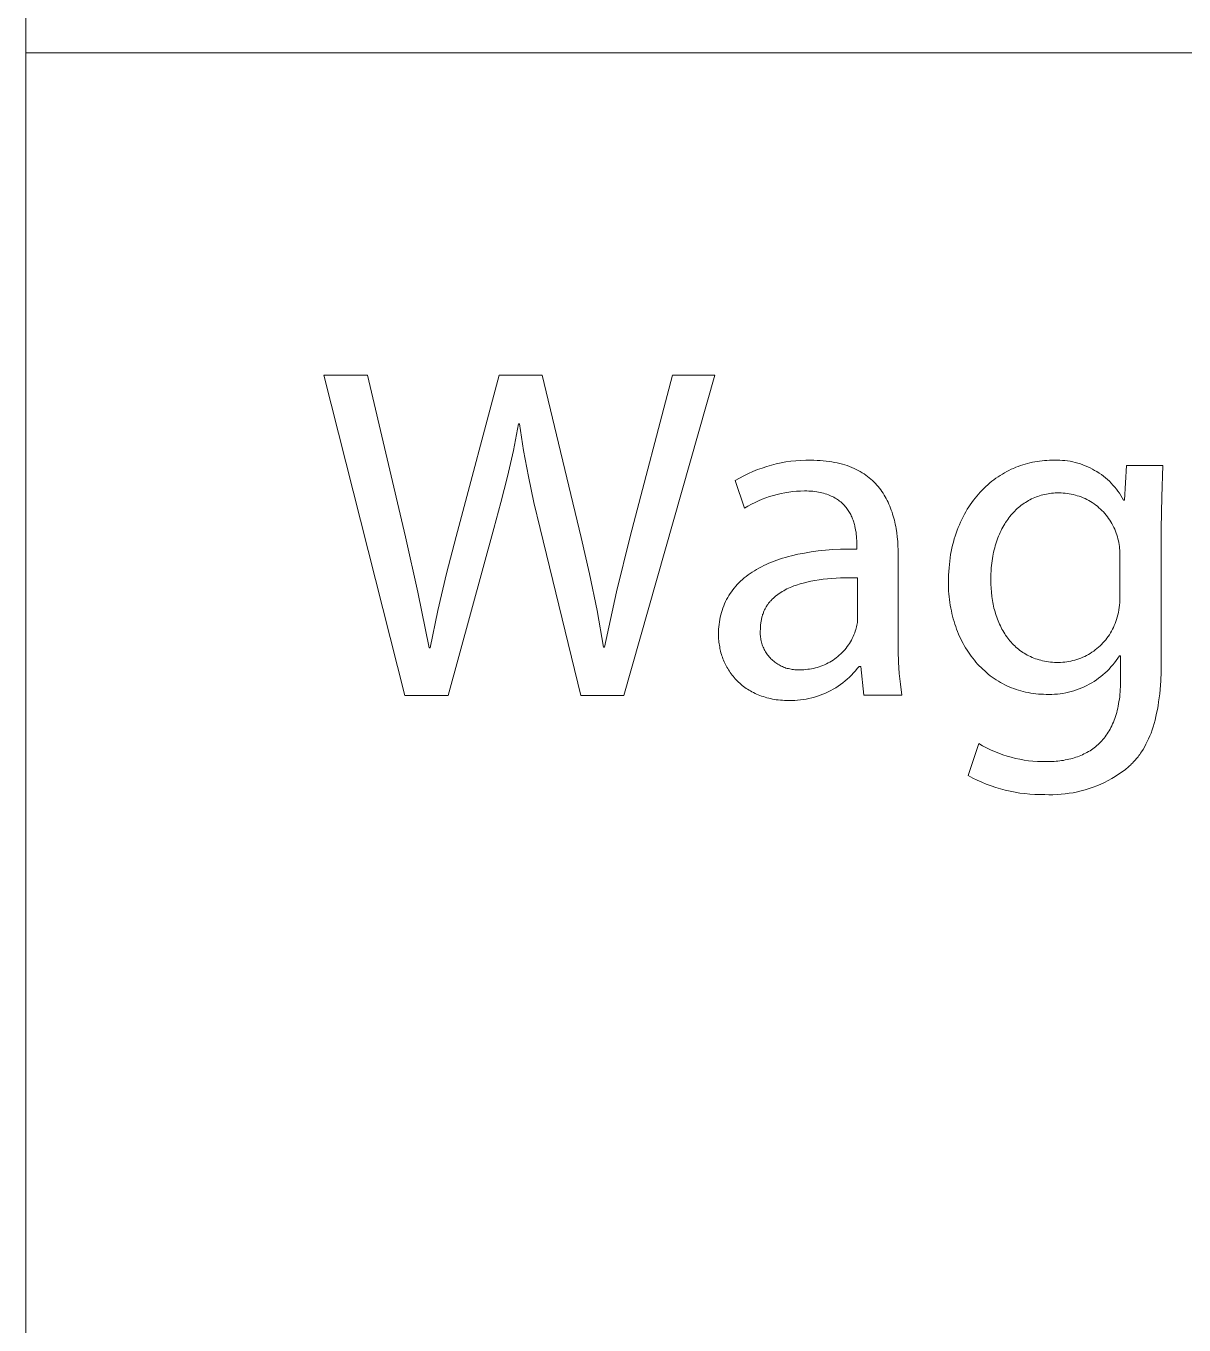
# Model space of a CAD drawing. Header units: millimetres. Extents: x -1283 to 2747, y -259 to 2557.
# Drawn here: x 2391.2 to 2489.6, y -28.8 to 81.5 of the extents above; entities that cross this region are included whole.
import ezdxf

# ---------------------------------------------------------------- set-up
doc = ezdxf.new("R2010")
doc.units = ezdxf.units.MM
doc.header["$MEASUREMENT"] = 0
doc.layers.add('Domyślny', color=7, linetype='Continuous', true_color=0x000000)

msp = doc.modelspace()

# ---------------------------------------------------------------- linework, layer by layer
at = {"layer": 'Domyślny', "color": 18, "lineweight": 15, "true_color": 0x000000}
for p, q in [((2391.21, -146.08), (2391.21, 191.84)), ((2391.21, 79.21), (2743.18, 79.21)), ((2423.4, 24.65), (2416.5, 51.84)), ((2416.5, 51.84), (2420.23, 51.84)), ((2420.23, 51.84), (2423.45, 38.1)), ((2427.76, 38.13), (2431.4, 51.84)), ((2431.4, 51.84), (2435.06, 51.84)), ((2435.06, 51.84), (2438.36, 38.05)), ((2449.72, 51.84), (2442.01, 24.65)), ((2442.54, 38.13), (2446.12, 51.84)), ((2446.12, 51.84), (2449.72, 51.84)), ((2433.05, 47.7), (2432.62, 45.46)), ((2433.13, 47.7), (2433.05, 47.7)), ((2433.48, 45.46), (2433.13, 47.7)), ((2432.62, 45.46), (2432.12, 43.23)), ((2433.89, 43.24), (2433.48, 45.46)), ((2454.14, 44.09), (2454.54, 44.21)), ((2454.54, 44.21), (2454.95, 44.31)), ((2454.95, 44.31), (2455.36, 44.4)), ((2455.36, 44.4), (2455.77, 44.47)), ((2455.77, 44.47), (2456.19, 44.53)), ((2456.19, 44.53), (2456.61, 44.58)), ((2456.61, 44.58), (2457.03, 44.61)), ((2457.03, 44.61), (2457.45, 44.62)), ((2457.45, 44.62), (2457.87, 44.63)), ((2457.87, 44.63), (2458.14, 44.62)), ((2458.14, 44.62), (2458.41, 44.61)), ((2458.41, 44.61), (2458.68, 44.6)), ((2458.68, 44.6), (2458.93, 44.58)), ((2458.93, 44.58), (2459.18, 44.55)), ((2459.18, 44.55), (2459.43, 44.52)), ((2459.43, 44.52), (2459.67, 44.49)), ((2459.67, 44.49), (2459.9, 44.44)), ((2459.9, 44.44), (2460.13, 44.4)), ((2460.13, 44.4), (2460.35, 44.34)), ((2460.35, 44.34), (2460.56, 44.29)), ((2460.56, 44.29), (2460.77, 44.22)), ((2460.77, 44.22), (2460.97, 44.16)), ((2460.97, 44.16), (2461.17, 44.09)), ((2475.49, 44.09), (2475.68, 44.17)), ((2475.68, 44.17), (2475.88, 44.23)), ((2475.88, 44.23), (2476.09, 44.29)), ((2476.09, 44.29), (2476.29, 44.35)), ((2476.29, 44.35), (2476.49, 44.4)), ((2476.49, 44.4), (2476.7, 44.45)), ((2476.7, 44.45), (2476.9, 44.49)), ((2476.9, 44.49), (2477.11, 44.52)), ((2477.11, 44.52), (2477.31, 44.55)), ((2477.31, 44.55), (2477.52, 44.58)), ((2477.52, 44.58), (2477.73, 44.6)), ((2477.73, 44.6), (2477.94, 44.61)), ((2477.94, 44.61), (2478.15, 44.62)), ((2478.15, 44.62), (2478.36, 44.62)), ((2478.36, 44.62), (2478.58, 44.63)), ((2478.58, 44.63), (2478.81, 44.63)), ((2478.81, 44.63), (2479.03, 44.63)), ((2479.03, 44.63), (2479.25, 44.61)), ((2479.25, 44.61), (2479.47, 44.59)), ((2479.47, 44.59), (2479.69, 44.56)), ((2479.69, 44.56), (2479.91, 44.53)), ((2479.91, 44.53), (2480.13, 44.48)), ((2480.13, 44.48), (2480.35, 44.43)), ((2480.35, 44.43), (2480.56, 44.37)), ((2480.56, 44.37), (2480.78, 44.31)), ((2480.78, 44.31), (2480.99, 44.23)), ((2480.99, 44.23), (2481.19, 44.15)), ((2481.19, 44.15), (2481.4, 44.06)), ((2484.53, 41.24), (2484.71, 44.18)), ((2484.71, 44.18), (2487.79, 44.18)), ((2487.79, 44.18), (2487.69, 41.5)), ((2432.12, 43.23), (2431.56, 41.02)), ((2434.36, 41.02), (2433.89, 43.24)), ((2451.46, 42.89), (2451.83, 43.1)), ((2451.83, 43.1), (2452.2, 43.3)), ((2452.2, 43.3), (2452.58, 43.49)), ((2452.58, 43.49), (2452.96, 43.66)), ((2452.96, 43.66), (2453.35, 43.82)), ((2453.35, 43.82), (2453.74, 43.96)), ((2453.74, 43.96), (2454.14, 44.09)), ((2461.17, 44.09), (2461.36, 44.01)), ((2461.36, 44.01), (2461.55, 43.93)), ((2461.55, 43.93), (2461.73, 43.84)), ((2461.73, 43.84), (2461.9, 43.75)), ((2461.9, 43.75), (2462.07, 43.66)), ((2462.07, 43.66), (2462.24, 43.56)), ((2462.24, 43.56), (2462.4, 43.46)), ((2462.4, 43.46), (2462.55, 43.35)), ((2462.55, 43.35), (2462.7, 43.25)), ((2462.7, 43.25), (2462.84, 43.13)), ((2462.84, 43.13), (2462.98, 43.01)), ((2473.43, 42.96), (2473.61, 43.09)), ((2473.61, 43.09), (2473.79, 43.21)), ((2473.79, 43.21), (2473.97, 43.33)), ((2473.97, 43.33), (2474.15, 43.44)), ((2474.15, 43.44), (2474.34, 43.55)), ((2474.34, 43.55), (2474.52, 43.65)), ((2474.52, 43.65), (2474.71, 43.75)), ((2474.71, 43.75), (2474.9, 43.85)), ((2474.9, 43.85), (2475.1, 43.93)), ((2475.1, 43.93), (2475.29, 44.02)), ((2475.29, 44.02), (2475.49, 44.09)), ((2481.4, 44.06), (2481.6, 43.97)), ((2481.6, 43.97), (2481.8, 43.87)), ((2481.8, 43.87), (2481.99, 43.76)), ((2481.99, 43.76), (2482.19, 43.65)), ((2482.19, 43.65), (2482.37, 43.52)), ((2482.37, 43.52), (2482.56, 43.4)), ((2482.56, 43.4), (2482.73, 43.26)), ((2482.73, 43.26), (2482.91, 43.12)), ((2482.91, 43.12), (2483.08, 42.98)), ((2452.26, 40.56), (2451.46, 42.89)), ((2456.34, 41.95), (2456.01, 41.91)), ((2456.67, 41.98), (2456.34, 41.95)), ((2457.01, 42), (2456.67, 41.98)), ((2457.34, 42.01), (2457.01, 42)), ((2457.53, 42.01), (2457.34, 42.01)), ((2457.71, 42), (2457.53, 42.01)), ((2457.88, 41.99), (2457.71, 42)), ((2458.05, 41.98), (2457.88, 41.99)), ((2458.22, 41.96), (2458.05, 41.98)), ((2458.38, 41.94), (2458.22, 41.96)), ((2458.53, 41.91), (2458.38, 41.94)), ((2462.98, 43.01), (2463.12, 42.89)), ((2463.12, 42.89), (2463.25, 42.77)), ((2463.25, 42.77), (2463.37, 42.64)), ((2463.37, 42.64), (2463.49, 42.51)), ((2463.49, 42.51), (2463.61, 42.38)), ((2463.61, 42.38), (2463.72, 42.24)), ((2463.72, 42.24), (2463.82, 42.1)), ((2463.82, 42.1), (2463.92, 41.96)), ((2463.92, 41.96), (2464.02, 41.81)), ((2472.28, 41.92), (2472.44, 42.09)), ((2472.44, 42.09), (2472.6, 42.24)), ((2472.6, 42.24), (2472.76, 42.4)), ((2472.76, 42.4), (2472.92, 42.54)), ((2472.92, 42.54), (2473.09, 42.69)), ((2473.09, 42.69), (2473.26, 42.83)), ((2473.26, 42.83), (2473.43, 42.96)), ((2483.08, 42.98), (2483.24, 42.83)), ((2483.24, 42.83), (2483.4, 42.67)), ((2483.4, 42.67), (2483.55, 42.51)), ((2483.55, 42.51), (2483.7, 42.34)), ((2483.7, 42.34), (2483.84, 42.17)), ((2483.84, 42.17), (2483.97, 41.99)), ((2483.97, 41.99), (2484.1, 41.81)), ((2431.56, 41.02), (2430.94, 38.83)), ((2434.9, 38.83), (2434.36, 41.02)), ((2452.84, 40.89), (2452.54, 40.73)), ((2453.14, 41.04), (2452.84, 40.89)), ((2453.44, 41.18), (2453.14, 41.04)), ((2453.75, 41.31), (2453.44, 41.18)), ((2454.06, 41.43), (2453.75, 41.31)), ((2454.38, 41.54), (2454.06, 41.43)), ((2454.7, 41.63), (2454.38, 41.54)), ((2455.02, 41.72), (2454.7, 41.63)), ((2455.35, 41.8), (2455.02, 41.72)), ((2455.68, 41.86), (2455.35, 41.8)), ((2456.01, 41.91), (2455.68, 41.86)), ((2458.68, 41.88), (2458.53, 41.91)), ((2458.83, 41.85), (2458.68, 41.88)), ((2458.97, 41.81), (2458.83, 41.85)), ((2459.11, 41.77), (2458.97, 41.81)), ((2459.24, 41.73), (2459.11, 41.77)), ((2459.37, 41.68), (2459.24, 41.73)), ((2459.49, 41.63), (2459.37, 41.68)), ((2459.61, 41.58), (2459.49, 41.63)), ((2459.72, 41.53), (2459.61, 41.58)), ((2459.83, 41.47), (2459.72, 41.53)), ((2459.94, 41.41), (2459.83, 41.47)), ((2460.05, 41.35), (2459.94, 41.41)), ((2460.14, 41.28), (2460.05, 41.35)), ((2460.24, 41.22), (2460.14, 41.28)), ((2460.33, 41.15), (2460.24, 41.22)), ((2460.42, 41.08), (2460.33, 41.15)), ((2460.51, 41), (2460.42, 41.08)), ((2460.59, 40.93), (2460.51, 41)), ((2460.66, 40.85), (2460.59, 40.93)), ((2460.74, 40.77), (2460.66, 40.85)), ((2464.02, 41.81), (2464.12, 41.66)), ((2464.12, 41.66), (2464.21, 41.51)), ((2464.21, 41.51), (2464.29, 41.36)), ((2464.29, 41.36), (2464.37, 41.2)), ((2464.37, 41.2), (2464.45, 41.05)), ((2464.45, 41.05), (2464.52, 40.89)), ((2464.52, 40.89), (2464.59, 40.72)), ((2471.3, 40.65), (2471.43, 40.84)), ((2471.43, 40.84), (2471.56, 41.04)), ((2471.56, 41.04), (2471.7, 41.22)), ((2471.7, 41.22), (2471.84, 41.4)), ((2471.84, 41.4), (2471.98, 41.58)), ((2471.98, 41.58), (2472.13, 41.75)), ((2472.13, 41.75), (2472.28, 41.92)), ((2475.88, 40.88), (2475.76, 40.79)), ((2476, 40.96), (2475.88, 40.88)), ((2476.12, 41.04), (2476, 40.96)), ((2476.25, 41.12), (2476.12, 41.04)), ((2476.37, 41.19), (2476.25, 41.12)), ((2476.5, 41.26), (2476.37, 41.19)), ((2476.63, 41.33), (2476.5, 41.26)), ((2476.76, 41.39), (2476.63, 41.33)), ((2476.9, 41.45), (2476.76, 41.39)), ((2477.04, 41.5), (2476.9, 41.45)), ((2477.17, 41.55), (2477.04, 41.5)), ((2477.31, 41.6), (2477.17, 41.55)), ((2477.46, 41.64), (2477.31, 41.6)), ((2477.6, 41.68), (2477.46, 41.64)), ((2477.74, 41.71), (2477.6, 41.68)), ((2477.89, 41.74), (2477.74, 41.71)), ((2478.04, 41.77), (2477.89, 41.74)), ((2478.19, 41.79), (2478.04, 41.77)), ((2478.34, 41.81), (2478.19, 41.79)), ((2478.5, 41.82), (2478.34, 41.81)), ((2478.65, 41.84), (2478.5, 41.82)), ((2478.81, 41.84), (2478.65, 41.84)), ((2478.96, 41.84), (2478.81, 41.84)), ((2479.14, 41.84), (2478.96, 41.84)), ((2479.32, 41.83), (2479.14, 41.84)), ((2479.49, 41.82), (2479.32, 41.83)), ((2479.67, 41.8), (2479.49, 41.82)), ((2479.84, 41.78), (2479.67, 41.8)), ((2480.01, 41.74), (2479.84, 41.78)), ((2480.18, 41.71), (2480.01, 41.74)), ((2480.36, 41.66), (2480.18, 41.71)), ((2480.52, 41.61), (2480.36, 41.66)), ((2480.69, 41.56), (2480.52, 41.61)), ((2480.86, 41.5), (2480.69, 41.56)), ((2481.02, 41.43), (2480.86, 41.5)), ((2481.18, 41.36), (2481.02, 41.43)), ((2481.34, 41.28), (2481.18, 41.36)), ((2481.49, 41.2), (2481.34, 41.28)), ((2481.64, 41.11), (2481.49, 41.2)), ((2481.79, 41.02), (2481.64, 41.11)), ((2481.94, 40.92), (2481.79, 41.02)), ((2482.08, 40.81), (2481.94, 40.92)), ((2484.1, 41.81), (2484.23, 41.62)), ((2484.23, 41.62), (2484.34, 41.43)), ((2484.34, 41.43), (2484.45, 41.24)), ((2484.45, 41.24), (2484.53, 41.24)), ((2487.69, 41.5), (2487.65, 38.82)), ((2452.54, 40.73), (2452.26, 40.56)), ((2460.81, 40.69), (2460.74, 40.77)), ((2460.88, 40.61), (2460.81, 40.69)), ((2460.94, 40.52), (2460.88, 40.61)), ((2461, 40.44), (2460.94, 40.52)), ((2461.06, 40.35), (2461, 40.44)), ((2461.12, 40.27), (2461.06, 40.35)), ((2461.17, 40.18), (2461.12, 40.27)), ((2461.22, 40.09), (2461.17, 40.18)), ((2461.27, 40), (2461.22, 40.09)), ((2461.31, 39.91), (2461.27, 40)), ((2461.36, 39.81), (2461.31, 39.91)), ((2461.4, 39.72), (2461.36, 39.81)), ((2461.43, 39.63), (2461.4, 39.72)), ((2464.59, 40.72), (2464.66, 40.56)), ((2464.66, 40.56), (2464.72, 40.39)), ((2464.72, 40.39), (2464.78, 40.22)), ((2464.78, 40.22), (2464.83, 40.05)), ((2464.83, 40.05), (2464.89, 39.88)), ((2464.89, 39.88), (2464.93, 39.71)), ((2470.71, 39.6), (2470.82, 39.82)), ((2470.82, 39.82), (2470.93, 40.03)), ((2470.93, 40.03), (2471.05, 40.24)), ((2471.05, 40.24), (2471.17, 40.45)), ((2471.17, 40.45), (2471.3, 40.65)), ((2474.7, 39.73), (2474.61, 39.6)), ((2474.8, 39.85), (2474.7, 39.73)), ((2474.89, 39.97), (2474.8, 39.85)), ((2474.99, 40.08), (2474.89, 39.97)), ((2475.1, 40.19), (2474.99, 40.08)), ((2475.2, 40.3), (2475.1, 40.19)), ((2475.31, 40.41), (2475.2, 40.3)), ((2475.42, 40.51), (2475.31, 40.41)), ((2475.53, 40.61), (2475.42, 40.51)), ((2475.64, 40.7), (2475.53, 40.61)), ((2475.76, 40.79), (2475.64, 40.7)), ((2482.22, 40.71), (2482.08, 40.81)), ((2482.36, 40.59), (2482.22, 40.71)), ((2482.49, 40.47), (2482.36, 40.59)), ((2482.61, 40.35), (2482.49, 40.47)), ((2482.74, 40.23), (2482.61, 40.35)), ((2482.85, 40.1), (2482.74, 40.23)), ((2482.97, 39.96), (2482.85, 40.1)), ((2483.08, 39.82), (2482.97, 39.96)), ((2483.18, 39.68), (2483.08, 39.82)), ((2430.94, 38.83), (2427.06, 24.65)), ((2438.33, 24.65), (2434.9, 38.83)), ((2461.47, 39.53), (2461.43, 39.63)), ((2461.5, 39.44), (2461.47, 39.53)), ((2461.53, 39.35), (2461.5, 39.44)), ((2461.56, 39.25), (2461.53, 39.35)), ((2461.59, 39.16), (2461.56, 39.25)), ((2461.61, 39.06), (2461.59, 39.16)), ((2461.63, 38.97), (2461.61, 39.06)), ((2461.65, 38.88), (2461.63, 38.97)), ((2461.69, 38.69), (2461.65, 38.88)), ((2461.72, 38.51), (2461.69, 38.69)), ((2464.93, 39.71), (2464.98, 39.54)), ((2464.98, 39.54), (2465.02, 39.36)), ((2465.02, 39.36), (2465.06, 39.18)), ((2465.06, 39.18), (2465.09, 39)), ((2465.09, 39), (2465.13, 38.83)), ((2465.13, 38.83), (2465.18, 38.46)), ((2470.23, 38.43), (2470.31, 38.67)), ((2470.31, 38.67), (2470.4, 38.91)), ((2470.4, 38.91), (2470.5, 39.14)), ((2470.5, 39.14), (2470.6, 39.37)), ((2470.6, 39.37), (2470.71, 39.6)), ((2474.04, 38.64), (2473.96, 38.49)), ((2474.11, 38.79), (2474.04, 38.64)), ((2474.19, 38.93), (2474.11, 38.79)), ((2474.27, 39.07), (2474.19, 38.93)), ((2474.35, 39.21), (2474.27, 39.07)), ((2474.43, 39.34), (2474.35, 39.21)), ((2474.52, 39.47), (2474.43, 39.34)), ((2474.61, 39.6), (2474.52, 39.47)), ((2483.28, 39.54), (2483.18, 39.68)), ((2483.37, 39.39), (2483.28, 39.54)), ((2483.46, 39.24), (2483.37, 39.39)), ((2483.54, 39.08), (2483.46, 39.24)), ((2483.62, 38.92), (2483.54, 39.08)), ((2483.7, 38.76), (2483.62, 38.92)), ((2483.76, 38.6), (2483.7, 38.76)), ((2487.65, 38.82), (2487.65, 27.48)), ((2423.45, 38.1), (2424.5, 33.41)), ((2426.93, 35), (2427.76, 38.13)), ((2438.36, 38.05), (2439.09, 34.97)), ((2441.37, 33.45), (2442.54, 38.13)), ((2461.74, 38.33), (2461.72, 38.51)), ((2461.76, 38.15), (2461.74, 38.33)), ((2461.77, 37.98), (2461.76, 38.15)), ((2461.78, 37.81), (2461.77, 37.98)), ((2461.78, 37.65), (2461.78, 37.81)), ((2461.78, 37.5), (2461.78, 37.65)), ((2465.18, 38.46), (2465.23, 38.1)), ((2465.23, 38.1), (2465.26, 37.73)), ((2465.26, 37.73), (2465.28, 37.36)), ((2469.93, 37.41), (2470, 37.67)), ((2470, 37.67), (2470.07, 37.93)), ((2470.07, 37.93), (2470.14, 38.18)), ((2470.14, 38.18), (2470.23, 38.43)), ((2473.6, 37.52), (2473.55, 37.35)), ((2473.65, 37.69), (2473.6, 37.52)), ((2473.71, 37.86), (2473.65, 37.69)), ((2473.77, 38.02), (2473.71, 37.86)), ((2473.83, 38.18), (2473.77, 38.02)), ((2473.9, 38.33), (2473.83, 38.18)), ((2473.96, 38.49), (2473.9, 38.33)), ((2483.82, 38.43), (2483.76, 38.6)), ((2483.88, 38.27), (2483.82, 38.43)), ((2483.93, 38.1), (2483.88, 38.27)), ((2483.97, 37.94), (2483.93, 38.1)), ((2484.01, 37.78), (2483.97, 37.94)), ((2484.04, 37.62), (2484.01, 37.78)), ((2484.07, 37.46), (2484.04, 37.62)), ((2455.72, 36.37), (2455.98, 36.44)), ((2455.98, 36.44), (2456.24, 36.51)), ((2456.24, 36.51), (2456.77, 36.63)), ((2456.77, 36.63), (2457.33, 36.74)), ((2457.33, 36.74), (2457.9, 36.84)), ((2457.9, 36.84), (2458.5, 36.92)), ((2458.5, 36.92), (2459.12, 36.98)), ((2459.12, 36.98), (2459.76, 37.03)), ((2459.76, 37.03), (2460.41, 37.06)), ((2460.41, 37.06), (2461.09, 37.08)), ((2461.09, 37.08), (2461.78, 37.08)), ((2461.78, 37.08), (2461.78, 37.5)), ((2465.28, 37.36), (2465.3, 37)), ((2465.3, 37), (2465.3, 36.63)), ((2465.3, 36.63), (2465.3, 29.34)), ((2469.72, 36.33), (2469.76, 36.61)), ((2469.76, 36.61), (2469.81, 36.88)), ((2469.81, 36.88), (2469.87, 37.15)), ((2469.87, 37.15), (2469.93, 37.41)), ((2473.34, 36.46), (2473.31, 36.27)), ((2473.37, 36.64), (2473.34, 36.46)), ((2473.41, 36.82), (2473.37, 36.64)), ((2473.45, 37), (2473.41, 36.82)), ((2473.5, 37.18), (2473.45, 37)), ((2473.55, 37.35), (2473.5, 37.18)), ((2484.09, 37.3), (2484.07, 37.46)), ((2484.11, 37.13), (2484.09, 37.3)), ((2484.12, 36.97), (2484.11, 37.13)), ((2484.13, 36.8), (2484.12, 36.97)), ((2484.13, 36.64), (2484.13, 36.8)), ((2484.13, 36.48), (2484.13, 36.64)), ((2484.13, 32.96), (2484.13, 36.48)), ((2453.09, 35.24), (2453.28, 35.35)), ((2453.28, 35.35), (2453.47, 35.46)), ((2453.47, 35.46), (2453.68, 35.57)), ((2453.68, 35.57), (2453.88, 35.67)), ((2453.88, 35.67), (2454.09, 35.77)), ((2454.09, 35.77), (2454.31, 35.87)), ((2454.31, 35.87), (2454.53, 35.96)), ((2454.53, 35.96), (2454.76, 36.05)), ((2454.76, 36.05), (2454.99, 36.14)), ((2454.99, 36.14), (2455.23, 36.22)), ((2455.23, 36.22), (2455.48, 36.3)), ((2455.48, 36.3), (2455.72, 36.37)), ((2469.6, 35.17), (2469.62, 35.47)), ((2469.62, 35.47), (2469.65, 35.76)), ((2469.65, 35.76), (2469.68, 36.05)), ((2469.68, 36.05), (2469.72, 36.33)), ((2473.21, 35.49), (2473.19, 35.29)), ((2473.23, 35.69), (2473.21, 35.49)), ((2473.25, 35.89), (2473.23, 35.69)), ((2473.28, 36.08), (2473.25, 35.89)), ((2473.31, 36.27), (2473.28, 36.08)), ((2426.19, 31.86), (2426.93, 35)), ((2439.09, 34.97), (2439.73, 31.87)), ((2451.63, 34.06), (2451.77, 34.2)), ((2451.77, 34.2), (2451.92, 34.35)), ((2451.92, 34.35), (2452.07, 34.48)), ((2452.07, 34.48), (2452.22, 34.62)), ((2452.22, 34.62), (2452.39, 34.75)), ((2452.39, 34.75), (2452.55, 34.88)), ((2452.55, 34.88), (2452.73, 35)), ((2452.73, 35), (2452.91, 35.12)), ((2452.91, 35.12), (2453.09, 35.24)), ((2457.55, 34.27), (2457.22, 34.19)), ((2457.89, 34.34), (2457.55, 34.27)), ((2458.23, 34.4), (2457.89, 34.34)), ((2458.59, 34.46), (2458.23, 34.4)), ((2458.94, 34.51), (2458.59, 34.46)), ((2459.3, 34.54), (2458.94, 34.51)), ((2459.67, 34.58), (2459.3, 34.54)), ((2460.03, 34.6), (2459.67, 34.58)), ((2460.4, 34.62), (2460.03, 34.6)), ((2461.14, 34.63), (2460.4, 34.62)), ((2461.86, 34.63), (2461.14, 34.63)), ((2461.86, 31.23), (2461.86, 34.63)), ((2469.57, 34.57), (2469.58, 34.87)), ((2469.57, 34.26), (2469.57, 34.57)), ((2469.57, 34.01), (2469.57, 34.26)), ((2469.58, 34.87), (2469.6, 35.17)), ((2473.19, 35.29), (2473.17, 34.88)), ((2473.17, 34.88), (2473.17, 34.46)), ((2473.17, 34.46), (2473.17, 34.1)), ((2424.5, 33.41), (2425.46, 28.69)), ((2440.36, 28.75), (2441.37, 33.45)), ((2450.82, 32.95), (2450.92, 33.12)), ((2450.92, 33.12), (2451.02, 33.29)), ((2451.02, 33.29), (2451.13, 33.45)), ((2451.13, 33.45), (2451.25, 33.6)), ((2451.25, 33.6), (2451.37, 33.76)), ((2451.37, 33.76), (2451.5, 33.91)), ((2451.5, 33.91), (2451.63, 34.06)), ((2454.96, 33.13), (2454.9, 33.09)), ((2455.07, 33.22), (2454.96, 33.13)), ((2455.19, 33.31), (2455.07, 33.22)), ((2455.32, 33.39), (2455.19, 33.31)), ((2455.45, 33.47), (2455.32, 33.39)), ((2455.58, 33.54), (2455.45, 33.47)), ((2455.71, 33.62), (2455.58, 33.54)), ((2455.85, 33.69), (2455.71, 33.62)), ((2455.99, 33.75), (2455.85, 33.69)), ((2456.13, 33.82), (2455.99, 33.75)), ((2456.28, 33.88), (2456.13, 33.82)), ((2456.43, 33.94), (2456.28, 33.88)), ((2456.58, 33.99), (2456.43, 33.94)), ((2456.74, 34.04), (2456.58, 33.99)), ((2456.9, 34.09), (2456.74, 34.04)), ((2457.06, 34.14), (2456.9, 34.09)), ((2457.22, 34.19), (2457.06, 34.14)), ((2469.58, 33.76), (2469.57, 34.01)), ((2469.59, 33.51), (2469.58, 33.76)), ((2469.61, 33.26), (2469.59, 33.51)), ((2469.63, 33.02), (2469.61, 33.26)), ((2473.17, 34.1), (2473.19, 33.75)), ((2473.19, 33.75), (2473.22, 33.4)), ((2473.22, 33.4), (2473.26, 33.06)), ((2450.35, 31.87), (2450.41, 32.06)), ((2450.41, 32.06), (2450.48, 32.25)), ((2450.48, 32.25), (2450.56, 32.43)), ((2450.56, 32.43), (2450.64, 32.61)), ((2450.64, 32.61), (2450.72, 32.78)), ((2450.72, 32.78), (2450.82, 32.95)), ((2454.03, 32.05), (2454, 31.99)), ((2454.06, 32.11), (2454.03, 32.05)), ((2454.1, 32.18), (2454.06, 32.11)), ((2454.14, 32.24), (2454.1, 32.18)), ((2454.18, 32.3), (2454.14, 32.24)), ((2454.22, 32.36), (2454.18, 32.3)), ((2454.26, 32.41), (2454.22, 32.36)), ((2454.3, 32.47), (2454.26, 32.41)), ((2454.35, 32.53), (2454.3, 32.47)), ((2454.39, 32.58), (2454.35, 32.53)), ((2454.44, 32.64), (2454.39, 32.58)), ((2454.48, 32.69), (2454.44, 32.64)), ((2454.53, 32.74), (2454.48, 32.69)), ((2454.58, 32.79), (2454.53, 32.74)), ((2454.63, 32.85), (2454.58, 32.79)), ((2454.68, 32.89), (2454.63, 32.85)), ((2454.74, 32.94), (2454.68, 32.89)), ((2454.79, 32.99), (2454.74, 32.94)), ((2454.85, 33.04), (2454.79, 32.99)), ((2454.9, 33.09), (2454.85, 33.04)), ((2469.66, 32.78), (2469.63, 33.02)), ((2469.69, 32.54), (2469.66, 32.78)), ((2469.73, 32.3), (2469.69, 32.54)), ((2469.77, 32.06), (2469.73, 32.3)), ((2469.82, 31.83), (2469.77, 32.06)), ((2473.26, 33.06), (2473.28, 32.89)), ((2473.28, 32.89), (2473.31, 32.72)), ((2473.31, 32.72), (2473.34, 32.55)), ((2473.34, 32.55), (2473.37, 32.39)), ((2473.37, 32.39), (2473.4, 32.23)), ((2473.4, 32.23), (2473.44, 32.06)), ((2473.44, 32.06), (2473.48, 31.9)), ((2484.05, 31.9), (2484.08, 32.11)), ((2484.08, 32.11), (2484.1, 32.32)), ((2484.1, 32.32), (2484.12, 32.54)), ((2484.12, 32.54), (2484.13, 32.75)), ((2484.13, 32.75), (2484.13, 32.96)), ((2425.54, 28.69), (2426.19, 31.86)), ((2439.73, 31.87), (2440.27, 28.75)), ((2450.12, 30.89), (2450.15, 31.09)), ((2450.15, 31.09), (2450.19, 31.29)), ((2450.19, 31.29), (2450.24, 31.49)), ((2450.24, 31.49), (2450.29, 31.68)), ((2450.29, 31.68), (2450.35, 31.87)), ((2453.65, 30.91), (2453.64, 30.83)), ((2453.66, 30.99), (2453.65, 30.91)), ((2453.68, 31.07), (2453.66, 30.99)), ((2453.69, 31.14), (2453.68, 31.07)), ((2453.71, 31.22), (2453.69, 31.14)), ((2453.73, 31.3), (2453.71, 31.22)), ((2453.75, 31.37), (2453.73, 31.3)), ((2453.77, 31.44), (2453.75, 31.37)), ((2453.79, 31.51), (2453.77, 31.44)), ((2453.82, 31.58), (2453.79, 31.51)), ((2453.85, 31.65), (2453.82, 31.58)), ((2453.87, 31.72), (2453.85, 31.65)), ((2453.9, 31.79), (2453.87, 31.72)), ((2453.93, 31.86), (2453.9, 31.79)), ((2453.96, 31.92), (2453.93, 31.86)), ((2454, 31.99), (2453.96, 31.92)), ((2461.84, 30.85), (2461.85, 30.98)), ((2461.85, 30.98), (2461.86, 31.1)), ((2461.86, 31.1), (2461.86, 31.23)), ((2469.87, 31.6), (2469.82, 31.83)), ((2469.92, 31.37), (2469.87, 31.6)), ((2469.98, 31.15), (2469.92, 31.37)), ((2470.05, 30.93), (2469.98, 31.15)), ((2470.12, 30.71), (2470.05, 30.93)), ((2473.48, 31.9), (2473.53, 31.75)), ((2473.53, 31.75), (2473.57, 31.59)), ((2473.57, 31.59), (2473.62, 31.44)), ((2473.62, 31.44), (2473.67, 31.28)), ((2473.67, 31.28), (2473.73, 31.13)), ((2473.73, 31.13), (2473.79, 30.99)), ((2473.79, 30.99), (2473.85, 30.84)), ((2483.73, 30.75), (2483.79, 30.91)), ((2483.79, 30.91), (2483.85, 31.08)), ((2483.85, 31.08), (2483.91, 31.28)), ((2483.91, 31.28), (2483.96, 31.49)), ((2483.96, 31.49), (2484.01, 31.7)), ((2484.01, 31.7), (2484.05, 31.9)), ((2450.04, 30.04), (2450.05, 30.26)), ((2450.04, 29.82), (2450.04, 30.04)), ((2450.04, 29.69), (2450.04, 29.82)), ((2450.05, 30.26), (2450.07, 30.47)), ((2450.07, 30.47), (2450.09, 30.68)), ((2450.09, 30.68), (2450.12, 30.89)), ((2453.6, 30.24), (2453.59, 30.13)), ((2453.59, 30.13), (2453.59, 30.02)), ((2453.59, 30.02), (2453.59, 29.91)), ((2453.59, 29.91), (2453.59, 29.8)), ((2453.59, 29.8), (2453.6, 29.7)), ((2453.61, 30.5), (2453.6, 30.41)), ((2453.6, 30.41), (2453.6, 30.33)), ((2453.6, 30.33), (2453.6, 30.24)), ((2453.62, 30.67), (2453.61, 30.58)), ((2453.61, 30.58), (2453.61, 30.5)), ((2453.63, 30.75), (2453.62, 30.67)), ((2453.64, 30.83), (2453.63, 30.75)), ((2461.48, 29.64), (2461.54, 29.8)), ((2461.54, 29.8), (2461.61, 29.95)), ((2461.61, 29.95), (2461.66, 30.1)), ((2461.66, 30.1), (2461.7, 30.23)), ((2461.7, 30.23), (2461.74, 30.35)), ((2461.74, 30.35), (2461.77, 30.47)), ((2461.77, 30.47), (2461.8, 30.6)), ((2461.8, 30.6), (2461.82, 30.72)), ((2461.82, 30.72), (2461.84, 30.85)), ((2470.19, 30.49), (2470.12, 30.71)), ((2470.27, 30.28), (2470.19, 30.49)), ((2470.35, 30.07), (2470.27, 30.28)), ((2470.43, 29.86), (2470.35, 30.07)), ((2470.52, 29.65), (2470.43, 29.86)), ((2473.85, 30.84), (2473.91, 30.7)), ((2473.91, 30.7), (2473.98, 30.55)), ((2473.98, 30.55), (2474.04, 30.42)), ((2474.04, 30.42), (2474.12, 30.28)), ((2474.12, 30.28), (2474.19, 30.15)), ((2474.19, 30.15), (2474.27, 30.01)), ((2474.27, 30.01), (2474.35, 29.88)), ((2474.35, 29.88), (2474.43, 29.76)), ((2483.15, 29.66), (2483.25, 29.8)), ((2483.25, 29.8), (2483.34, 29.95)), ((2483.34, 29.95), (2483.43, 30.11)), ((2483.43, 30.11), (2483.51, 30.26)), ((2483.51, 30.26), (2483.59, 30.42)), ((2483.59, 30.42), (2483.66, 30.58)), ((2483.66, 30.58), (2483.73, 30.75)), ((2425.46, 28.69), (2425.54, 28.69)), ((2440.27, 28.75), (2440.36, 28.75)), ((2450.05, 29.56), (2450.04, 29.69)), ((2450.05, 29.43), (2450.05, 29.56)), ((2450.07, 29.3), (2450.05, 29.43)), ((2450.08, 29.16), (2450.07, 29.3)), ((2450.09, 29.03), (2450.08, 29.16)), ((2450.11, 28.9), (2450.09, 29.03)), ((2450.14, 28.77), (2450.11, 28.9)), ((2450.16, 28.64), (2450.14, 28.77)), ((2453.6, 29.7), (2453.61, 29.59)), ((2453.61, 29.59), (2453.63, 29.48)), ((2453.63, 29.48), (2453.64, 29.37)), ((2453.64, 29.37), (2453.67, 29.27)), ((2453.67, 29.27), (2453.69, 29.16)), ((2453.69, 29.16), (2453.72, 29.06)), ((2453.72, 29.06), (2453.76, 28.95)), ((2453.76, 28.95), (2453.79, 28.85)), ((2453.79, 28.85), (2453.83, 28.75)), ((2453.83, 28.75), (2453.88, 28.65)), ((2460.87, 28.66), (2460.97, 28.79)), ((2460.97, 28.79), (2461.07, 28.93)), ((2461.07, 28.93), (2461.16, 29.06)), ((2461.16, 29.06), (2461.24, 29.2)), ((2461.24, 29.2), (2461.33, 29.35)), ((2461.33, 29.35), (2461.4, 29.49)), ((2461.4, 29.49), (2461.48, 29.64)), ((2465.3, 29.34), (2465.3, 28.4)), ((2470.62, 29.45), (2470.52, 29.65)), ((2470.72, 29.26), (2470.62, 29.45)), ((2470.82, 29.06), (2470.72, 29.26)), ((2470.92, 28.87), (2470.82, 29.06)), ((2471.03, 28.68), (2470.92, 28.87)), ((2474.43, 29.76), (2474.52, 29.63)), ((2474.52, 29.63), (2474.61, 29.51)), ((2474.61, 29.51), (2474.7, 29.4)), ((2474.7, 29.4), (2474.79, 29.28)), ((2474.79, 29.28), (2474.89, 29.17)), ((2474.89, 29.17), (2474.99, 29.06)), ((2474.99, 29.06), (2475.09, 28.95)), ((2475.09, 28.95), (2475.2, 28.85)), ((2475.2, 28.85), (2475.3, 28.75)), ((2475.3, 28.75), (2475.42, 28.65)), ((2482.19, 28.62), (2482.32, 28.74)), ((2482.32, 28.74), (2482.45, 28.86)), ((2482.45, 28.86), (2482.58, 28.98)), ((2482.58, 28.98), (2482.7, 29.11)), ((2482.7, 29.11), (2482.82, 29.24)), ((2482.82, 29.24), (2482.94, 29.37)), ((2482.94, 29.37), (2483.04, 29.51)), ((2483.04, 29.51), (2483.15, 29.66)), ((2450.19, 28.51), (2450.16, 28.64)), ((2450.22, 28.39), (2450.19, 28.51)), ((2450.25, 28.26), (2450.22, 28.39)), ((2450.29, 28.13), (2450.25, 28.26)), ((2450.33, 28.01), (2450.29, 28.13)), ((2450.37, 27.88), (2450.33, 28.01)), ((2450.42, 27.76), (2450.37, 27.88)), ((2450.47, 27.63), (2450.42, 27.76)), ((2450.52, 27.51), (2450.47, 27.63)), ((2453.88, 28.65), (2453.93, 28.55)), ((2453.93, 28.55), (2453.98, 28.46)), ((2453.98, 28.46), (2454.03, 28.36)), ((2454.03, 28.36), (2454.09, 28.27)), ((2454.09, 28.27), (2454.15, 28.18)), ((2454.15, 28.18), (2454.21, 28.09)), ((2454.21, 28.09), (2454.28, 28.01)), ((2454.28, 28.01), (2454.35, 27.92)), ((2454.35, 27.92), (2454.42, 27.84)), ((2454.42, 27.84), (2454.49, 27.76)), ((2454.49, 27.76), (2454.57, 27.69)), ((2454.57, 27.69), (2454.65, 27.61)), ((2454.65, 27.61), (2454.73, 27.54)), ((2459.63, 27.56), (2459.77, 27.65)), ((2459.77, 27.65), (2459.91, 27.75)), ((2459.91, 27.75), (2460.04, 27.85)), ((2460.04, 27.85), (2460.17, 27.95)), ((2460.17, 27.95), (2460.3, 28.06)), ((2460.3, 28.06), (2460.42, 28.17)), ((2460.42, 28.17), (2460.54, 28.29)), ((2460.54, 28.29), (2460.65, 28.41)), ((2460.65, 28.41), (2460.76, 28.53)), ((2460.76, 28.53), (2460.87, 28.66)), ((2465.3, 28.4), (2465.33, 27.46)), ((2471.15, 28.5), (2471.03, 28.68)), ((2471.27, 28.32), (2471.15, 28.5)), ((2471.39, 28.14), (2471.27, 28.32)), ((2471.51, 27.97), (2471.39, 28.14)), ((2471.64, 27.8), (2471.51, 27.97)), ((2471.78, 27.63), (2471.64, 27.8)), ((2471.91, 27.47), (2471.78, 27.63)), ((2475.42, 28.65), (2475.53, 28.56)), ((2475.53, 28.56), (2475.65, 28.47)), ((2475.65, 28.47), (2475.77, 28.38)), ((2475.77, 28.38), (2475.89, 28.3)), ((2475.89, 28.3), (2476.01, 28.22)), ((2476.01, 28.22), (2476.14, 28.14)), ((2476.14, 28.14), (2476.27, 28.07)), ((2476.27, 28.07), (2476.41, 28)), ((2476.41, 28), (2476.54, 27.94)), ((2476.54, 27.94), (2476.68, 27.87)), ((2476.68, 27.87), (2476.82, 27.82)), ((2476.82, 27.82), (2476.97, 27.76)), ((2476.97, 27.76), (2477.11, 27.71)), ((2477.11, 27.71), (2477.27, 27.67)), ((2477.27, 27.67), (2477.42, 27.63)), ((2477.42, 27.63), (2477.57, 27.59)), ((2477.57, 27.59), (2477.73, 27.55)), ((2479.98, 27.56), (2480.15, 27.6)), ((2480.15, 27.6), (2480.32, 27.64)), ((2480.32, 27.64), (2480.49, 27.69)), ((2480.49, 27.69), (2480.66, 27.75)), ((2480.66, 27.75), (2480.82, 27.82)), ((2480.82, 27.82), (2480.99, 27.88)), ((2480.99, 27.88), (2481.15, 27.96)), ((2481.15, 27.96), (2481.3, 28.04)), ((2481.3, 28.04), (2481.46, 28.12)), ((2481.46, 28.12), (2481.61, 28.21)), ((2481.61, 28.21), (2481.76, 28.31)), ((2481.76, 28.31), (2481.91, 28.41)), ((2481.91, 28.41), (2482.05, 28.51)), ((2482.05, 28.51), (2482.19, 28.62)), ((2483.83, 27.61), (2483.68, 27.42)), ((2483.96, 27.81), (2483.83, 27.61)), ((2484.09, 28.01), (2483.96, 27.81)), ((2484.18, 28.01), (2484.09, 28.01)), ((2484.18, 25.83), (2484.18, 28.01)), ((2450.57, 27.39), (2450.52, 27.51)), ((2450.63, 27.27), (2450.57, 27.39)), ((2450.69, 27.15), (2450.63, 27.27)), ((2450.76, 27.04), (2450.69, 27.15)), ((2450.82, 26.92), (2450.76, 27.04)), ((2450.89, 26.81), (2450.82, 26.92)), ((2450.96, 26.7), (2450.89, 26.81)), ((2451.04, 26.59), (2450.96, 26.7)), ((2451.12, 26.48), (2451.04, 26.59)), ((2454.73, 27.54), (2454.82, 27.48)), ((2454.82, 27.48), (2454.91, 27.41)), ((2454.91, 27.41), (2454.99, 27.35)), ((2454.99, 27.35), (2455.09, 27.29)), ((2455.09, 27.29), (2455.18, 27.24)), ((2455.18, 27.24), (2455.27, 27.18)), ((2455.27, 27.18), (2455.37, 27.14)), ((2455.37, 27.14), (2455.47, 27.09)), ((2455.47, 27.09), (2455.57, 27.05)), ((2455.57, 27.05), (2455.67, 27.01)), ((2455.67, 27.01), (2455.77, 26.97)), ((2455.77, 26.97), (2455.88, 26.94)), ((2455.88, 26.94), (2455.98, 26.92)), ((2455.98, 26.92), (2456.09, 26.89)), ((2456.09, 26.89), (2456.2, 26.87)), ((2456.2, 26.87), (2456.3, 26.85)), ((2456.3, 26.85), (2456.41, 26.84)), ((2456.41, 26.84), (2456.52, 26.83)), ((2456.52, 26.83), (2456.63, 26.82)), ((2456.63, 26.82), (2456.74, 26.82)), ((2456.74, 26.82), (2456.84, 26.82)), ((2456.84, 26.82), (2456.95, 26.83)), ((2456.95, 26.83), (2457.12, 26.83)), ((2457.12, 26.83), (2457.28, 26.83)), ((2457.28, 26.83), (2457.45, 26.84)), ((2457.45, 26.84), (2457.62, 26.86)), ((2457.62, 26.86), (2457.78, 26.88)), ((2457.78, 26.88), (2457.94, 26.91)), ((2457.94, 26.91), (2458.11, 26.94)), ((2458.11, 26.94), (2458.27, 26.98)), ((2458.27, 26.98), (2458.43, 27.02)), ((2458.43, 27.02), (2458.58, 27.07)), ((2458.58, 27.07), (2458.74, 27.13)), ((2458.74, 27.13), (2458.9, 27.19)), ((2458.9, 27.19), (2459.05, 27.25)), ((2459.05, 27.25), (2459.2, 27.32)), ((2459.2, 27.32), (2459.35, 27.4)), ((2459.35, 27.4), (2459.49, 27.48)), ((2459.49, 27.48), (2459.63, 27.56)), ((2461.51, 26.55), (2461.34, 26.37)), ((2461.68, 26.73), (2461.51, 26.55)), ((2461.83, 26.92), (2461.68, 26.73)), ((2461.99, 27.11), (2461.83, 26.92)), ((2462.12, 27.11), (2461.99, 27.11)), ((2462.39, 24.66), (2462.12, 27.11)), ((2465.33, 27.46), (2465.4, 26.52)), ((2465.4, 26.52), (2465.49, 25.59)), ((2472.05, 27.31), (2471.91, 27.47)), ((2472.19, 27.16), (2472.05, 27.31)), ((2472.34, 27.01), (2472.19, 27.16)), ((2472.49, 26.86), (2472.34, 27.01)), ((2472.65, 26.72), (2472.49, 26.86)), ((2472.8, 26.58), (2472.65, 26.72)), ((2472.96, 26.45), (2472.8, 26.58)), ((2477.73, 27.55), (2477.89, 27.53)), ((2477.89, 27.53), (2478.06, 27.5)), ((2478.06, 27.5), (2478.23, 27.48)), ((2478.23, 27.48), (2478.4, 27.46)), ((2478.4, 27.46), (2478.57, 27.45)), ((2478.57, 27.45), (2478.75, 27.45)), ((2478.75, 27.45), (2478.92, 27.44)), ((2478.92, 27.44), (2479.1, 27.45)), ((2479.1, 27.45), (2479.28, 27.46)), ((2479.28, 27.46), (2479.45, 27.47)), ((2479.45, 27.47), (2479.63, 27.5)), ((2479.63, 27.5), (2479.8, 27.52)), ((2479.8, 27.52), (2479.98, 27.56)), ((2482.88, 26.55), (2482.7, 26.39)), ((2483.05, 26.71), (2482.88, 26.55)), ((2483.22, 26.88), (2483.05, 26.71)), ((2483.38, 27.06), (2483.22, 26.88)), ((2483.53, 27.24), (2483.38, 27.06)), ((2483.68, 27.42), (2483.53, 27.24)), ((2487.64, 26.66), (2487.6, 25.88)), ((2487.65, 27.48), (2487.64, 26.66)), ((2451.2, 26.37), (2451.12, 26.48)), ((2451.28, 26.27), (2451.2, 26.37)), ((2451.37, 26.16), (2451.28, 26.27)), ((2451.46, 26.06), (2451.37, 26.16)), ((2451.55, 25.96), (2451.46, 26.06)), ((2451.64, 25.86), (2451.55, 25.96)), ((2451.74, 25.77), (2451.64, 25.86)), ((2451.84, 25.68), (2451.74, 25.77)), ((2451.95, 25.58), (2451.84, 25.68)), ((2452.05, 25.5), (2451.95, 25.58)), ((2452.16, 25.41), (2452.05, 25.5)), ((2452.27, 25.33), (2452.16, 25.41)), ((2460.2, 25.43), (2460, 25.3)), ((2460.4, 25.57), (2460.2, 25.43)), ((2460.6, 25.72), (2460.4, 25.57)), ((2460.8, 25.87), (2460.6, 25.72)), ((2460.98, 26.03), (2460.8, 25.87)), ((2461.16, 26.2), (2460.98, 26.03)), ((2461.34, 26.37), (2461.16, 26.2)), ((2465.49, 25.59), (2465.62, 24.66)), ((2473.13, 26.32), (2472.96, 26.45)), ((2473.29, 26.2), (2473.13, 26.32)), ((2473.46, 26.08), (2473.29, 26.2)), ((2473.63, 25.96), (2473.46, 26.08)), ((2473.81, 25.85), (2473.63, 25.96)), ((2473.99, 25.75), (2473.81, 25.85)), ((2474.17, 25.65), (2473.99, 25.75)), ((2474.35, 25.55), (2474.17, 25.65)), ((2474.54, 25.46), (2474.35, 25.55)), ((2474.73, 25.37), (2474.54, 25.46)), ((2481.32, 25.48), (2481.11, 25.37)), ((2481.53, 25.59), (2481.32, 25.48)), ((2481.74, 25.7), (2481.53, 25.59)), ((2481.94, 25.83), (2481.74, 25.7)), ((2482.14, 25.96), (2481.94, 25.83)), ((2482.33, 26.1), (2482.14, 25.96)), ((2482.52, 26.24), (2482.33, 26.1)), ((2482.7, 26.39), (2482.52, 26.24)), ((2484.17, 25.16), (2484.18, 25.38)), ((2484.18, 25.38), (2484.18, 25.83)), ((2487.6, 25.88), (2487.55, 25.14)), ((2427.06, 24.65), (2423.4, 24.65)), ((2442.01, 24.65), (2438.33, 24.65)), ((2452.39, 25.24), (2452.27, 25.33)), ((2452.51, 25.17), (2452.39, 25.24)), ((2452.63, 25.09), (2452.51, 25.17)), ((2452.75, 25.02), (2452.63, 25.09)), ((2452.88, 24.95), (2452.75, 25.02)), ((2453.01, 24.88), (2452.88, 24.95)), ((2453.14, 24.81), (2453.01, 24.88)), ((2453.28, 24.75), (2453.14, 24.81)), ((2453.42, 24.69), (2453.28, 24.75)), ((2453.56, 24.64), (2453.42, 24.69)), ((2453.7, 24.58), (2453.56, 24.64)), ((2453.85, 24.54), (2453.7, 24.58)), ((2454, 24.49), (2453.85, 24.54)), ((2454.15, 24.45), (2454, 24.49)), ((2454.31, 24.41), (2454.15, 24.45)), ((2454.46, 24.37), (2454.31, 24.41)), ((2454.62, 24.34), (2454.46, 24.37)), ((2454.79, 24.31), (2454.62, 24.34)), ((2454.95, 24.28), (2454.79, 24.31)), ((2455.12, 24.26), (2454.95, 24.28)), ((2457.24, 24.29), (2457, 24.26)), ((2457.48, 24.33), (2457.24, 24.29)), ((2457.72, 24.38), (2457.48, 24.33)), ((2457.96, 24.44), (2457.72, 24.38)), ((2458.2, 24.5), (2457.96, 24.44)), ((2458.44, 24.58), (2458.2, 24.5)), ((2458.67, 24.66), (2458.44, 24.58)), ((2458.9, 24.74), (2458.67, 24.66)), ((2459.12, 24.84), (2458.9, 24.74)), ((2459.35, 24.94), (2459.12, 24.84)), ((2459.57, 25.06), (2459.35, 24.94)), ((2459.78, 25.17), (2459.57, 25.06)), ((2460, 25.3), (2459.78, 25.17)), ((2465.62, 24.66), (2462.39, 24.66)), ((2474.92, 25.29), (2474.73, 25.37)), ((2475.12, 25.22), (2474.92, 25.29)), ((2475.32, 25.15), (2475.12, 25.22)), ((2475.52, 25.08), (2475.32, 25.15)), ((2475.72, 25.02), (2475.52, 25.08)), ((2475.93, 24.97), (2475.72, 25.02)), ((2476.13, 24.92), (2475.93, 24.97)), ((2476.34, 24.88), (2476.13, 24.92)), ((2476.56, 24.84), (2476.34, 24.88)), ((2476.77, 24.81), (2476.56, 24.84)), ((2476.99, 24.78), (2476.77, 24.81)), ((2477.21, 24.76), (2476.99, 24.78)), ((2477.43, 24.74), (2477.21, 24.76)), ((2477.65, 24.74), (2477.43, 24.74)), ((2477.88, 24.73), (2477.65, 24.74)), ((2478.11, 24.73), (2477.88, 24.73)), ((2478.35, 24.73), (2478.11, 24.73)), ((2478.59, 24.74), (2478.35, 24.73)), ((2478.83, 24.76), (2478.59, 24.74)), ((2479.06, 24.78), (2478.83, 24.76)), ((2479.3, 24.82), (2479.06, 24.78)), ((2479.53, 24.86), (2479.3, 24.82)), ((2479.76, 24.91), (2479.53, 24.86)), ((2479.99, 24.97), (2479.76, 24.91)), ((2480.22, 25.03), (2479.99, 24.97)), ((2480.45, 25.11), (2480.22, 25.03)), ((2480.67, 25.19), (2480.45, 25.11)), ((2480.89, 25.28), (2480.67, 25.19)), ((2481.11, 25.37), (2480.89, 25.28)), ((2484.06, 24.13), (2484.09, 24.32)), ((2484.09, 24.32), (2484.12, 24.53)), ((2484.12, 24.53), (2484.14, 24.73)), ((2484.14, 24.73), (2484.15, 24.94)), ((2484.15, 24.94), (2484.17, 25.16)), ((2487.48, 24.44), (2487.43, 24.1)), ((2487.52, 24.79), (2487.48, 24.44)), ((2487.55, 25.14), (2487.52, 24.79)), ((2455.3, 24.25), (2455.12, 24.26)), ((2455.47, 24.23), (2455.3, 24.25)), ((2455.65, 24.22), (2455.47, 24.23)), ((2455.83, 24.22), (2455.65, 24.22)), ((2456.01, 24.21), (2455.83, 24.22)), ((2456.26, 24.21), (2456.01, 24.21)), ((2456.51, 24.22), (2456.26, 24.21)), ((2456.75, 24.24), (2456.51, 24.22)), ((2457, 24.26), (2456.75, 24.24)), ((2483.82, 23.02), (2483.87, 23.2)), ((2483.87, 23.2), (2483.91, 23.37)), ((2483.91, 23.37), (2483.96, 23.56)), ((2483.96, 23.56), (2484, 23.74)), ((2484, 23.74), (2484.03, 23.93)), ((2484.03, 23.93), (2484.06, 24.13)), ((2487.33, 23.45), (2487.26, 23.14)), ((2487.38, 23.77), (2487.33, 23.45)), ((2487.43, 24.1), (2487.38, 23.77)), ((2483.38, 21.92), (2483.45, 22.07)), ((2483.45, 22.07), (2483.52, 22.22)), ((2483.52, 22.22), (2483.59, 22.37)), ((2483.59, 22.37), (2483.65, 22.53)), ((2483.65, 22.53), (2483.71, 22.69)), ((2483.71, 22.69), (2483.77, 22.85)), ((2483.77, 22.85), (2483.82, 23.02)), ((2487.05, 22.26), (2486.96, 21.98)), ((2487.12, 22.54), (2487.05, 22.26)), ((2487.2, 22.84), (2487.12, 22.54)), ((2487.26, 23.14), (2487.2, 22.84)), ((2482.7, 20.9), (2482.79, 21.01)), ((2482.79, 21.01), (2482.89, 21.13)), ((2482.89, 21.13), (2482.98, 21.26)), ((2482.98, 21.26), (2483.06, 21.38)), ((2483.06, 21.38), (2483.15, 21.51)), ((2483.15, 21.51), (2483.23, 21.64)), ((2483.23, 21.64), (2483.31, 21.78)), ((2483.31, 21.78), (2483.38, 21.92)), ((2486.68, 21.2), (2486.57, 20.95)), ((2486.78, 21.45), (2486.68, 21.2)), ((2486.87, 21.71), (2486.78, 21.45)), ((2486.96, 21.98), (2486.87, 21.71)), ((2471.26, 17.83), (2472.15, 20.55)), ((2472.15, 20.55), (2472.47, 20.36)), ((2472.47, 20.36), (2472.81, 20.19)), ((2472.81, 20.19), (2473.14, 20.02)), ((2473.14, 20.02), (2473.49, 19.87)), ((2473.49, 19.87), (2473.84, 19.73)), ((2481.34, 19.8), (2481.47, 19.87)), ((2481.47, 19.87), (2481.6, 19.95)), ((2481.6, 19.95), (2481.72, 20.03)), ((2481.72, 20.03), (2481.84, 20.11)), ((2481.84, 20.11), (2481.95, 20.2)), ((2481.95, 20.2), (2482.07, 20.29)), ((2482.07, 20.29), (2482.18, 20.38)), ((2482.18, 20.38), (2482.29, 20.48)), ((2482.29, 20.48), (2482.39, 20.58)), ((2482.39, 20.58), (2482.5, 20.68)), ((2482.5, 20.68), (2482.6, 20.79)), ((2482.6, 20.79), (2482.7, 20.9)), ((2486.1, 20.05), (2485.96, 19.84)), ((2486.22, 20.26), (2486.1, 20.05)), ((2486.35, 20.49), (2486.22, 20.26)), ((2486.46, 20.72), (2486.35, 20.49)), ((2486.57, 20.95), (2486.46, 20.72)), ((2473.84, 19.73), (2474.19, 19.61)), ((2474.19, 19.61), (2474.55, 19.49)), ((2474.55, 19.49), (2474.91, 19.39)), ((2474.91, 19.39), (2475.27, 19.3)), ((2475.27, 19.3), (2475.64, 19.22)), ((2475.64, 19.22), (2476.01, 19.15)), ((2476.01, 19.15), (2476.38, 19.1)), ((2476.38, 19.1), (2476.75, 19.06)), ((2476.75, 19.06), (2477.13, 19.03)), ((2477.13, 19.03), (2477.5, 19.02)), ((2477.5, 19.02), (2477.88, 19.02)), ((2477.88, 19.02), (2478.22, 19.02)), ((2478.22, 19.02), (2478.38, 19.03)), ((2478.38, 19.03), (2478.55, 19.04)), ((2478.55, 19.04), (2478.71, 19.05)), ((2478.71, 19.05), (2478.87, 19.07)), ((2478.87, 19.07), (2479.03, 19.08)), ((2479.03, 19.08), (2479.19, 19.11)), ((2479.19, 19.11), (2479.35, 19.13)), ((2479.35, 19.13), (2479.5, 19.16)), ((2479.5, 19.16), (2479.66, 19.19)), ((2479.66, 19.19), (2479.81, 19.22)), ((2479.81, 19.22), (2479.96, 19.26)), ((2479.96, 19.26), (2480.11, 19.3)), ((2480.11, 19.3), (2480.25, 19.34)), ((2480.25, 19.34), (2480.4, 19.39)), ((2480.4, 19.39), (2480.54, 19.44)), ((2480.54, 19.44), (2480.68, 19.49)), ((2480.68, 19.49), (2480.82, 19.55)), ((2480.82, 19.55), (2480.95, 19.6)), ((2480.95, 19.6), (2481.08, 19.67)), ((2481.08, 19.67), (2481.22, 19.73)), ((2481.22, 19.73), (2481.34, 19.8)), ((2485.13, 18.82), (2485.04, 18.73)), ((2485.21, 18.9), (2485.13, 18.82)), ((2485.29, 18.99), (2485.21, 18.9)), ((2485.37, 19.08), (2485.29, 18.99)), ((2485.45, 19.17), (2485.37, 19.08)), ((2485.53, 19.26), (2485.45, 19.17)), ((2485.6, 19.35), (2485.53, 19.26)), ((2485.68, 19.44), (2485.6, 19.35)), ((2485.75, 19.54), (2485.68, 19.44)), ((2485.82, 19.64), (2485.75, 19.54)), ((2485.89, 19.74), (2485.82, 19.64)), ((2485.96, 19.84), (2485.89, 19.74)), ((2471.63, 17.63), (2471.26, 17.83)), ((2483.74, 17.76), (2483.44, 17.58)), ((2484.03, 17.95), (2483.74, 17.76)), ((2484.32, 18.15), (2484.03, 17.95)), ((2484.6, 18.36), (2484.32, 18.15)), ((2484.87, 18.57), (2484.6, 18.36)), ((2484.96, 18.65), (2484.87, 18.57)), ((2485.04, 18.73), (2484.96, 18.65)), ((2472.01, 17.45), (2471.63, 17.63)), ((2472.4, 17.27), (2472.01, 17.45)), ((2472.79, 17.11), (2472.4, 17.27)), ((2473.19, 16.96), (2472.79, 17.11)), ((2473.59, 16.82), (2473.19, 16.96)), ((2473.99, 16.7), (2473.59, 16.82)), ((2474.4, 16.59), (2473.99, 16.7)), ((2474.81, 16.5), (2474.4, 16.59)), ((2481.2, 16.63), (2480.86, 16.54)), ((2481.53, 16.73), (2481.2, 16.63)), ((2481.86, 16.85), (2481.53, 16.73)), ((2482.19, 16.97), (2481.86, 16.85)), ((2482.51, 17.11), (2482.19, 16.97)), ((2482.82, 17.26), (2482.51, 17.11)), ((2483.13, 17.41), (2482.82, 17.26)), ((2483.44, 17.58), (2483.13, 17.41)), ((2475.23, 16.42), (2474.81, 16.5)), ((2475.65, 16.35), (2475.23, 16.42)), ((2476.07, 16.3), (2475.65, 16.35)), ((2476.49, 16.26), (2476.07, 16.3)), ((2476.91, 16.23), (2476.49, 16.26)), ((2477.33, 16.22), (2476.91, 16.23)), ((2477.76, 16.22), (2477.33, 16.22)), ((2478.1, 16.21), (2477.76, 16.22)), ((2478.45, 16.21), (2478.1, 16.21)), ((2478.8, 16.22), (2478.45, 16.21)), ((2479.15, 16.25), (2478.8, 16.22)), ((2479.5, 16.28), (2479.15, 16.25)), ((2479.84, 16.33), (2479.5, 16.28)), ((2480.18, 16.38), (2479.84, 16.33)), ((2480.53, 16.45), (2480.18, 16.38)), ((2480.86, 16.54), (2480.53, 16.45))]:
    msp.add_line(p, q, dxfattribs=at)

doc.saveas('drawing.dxf')
